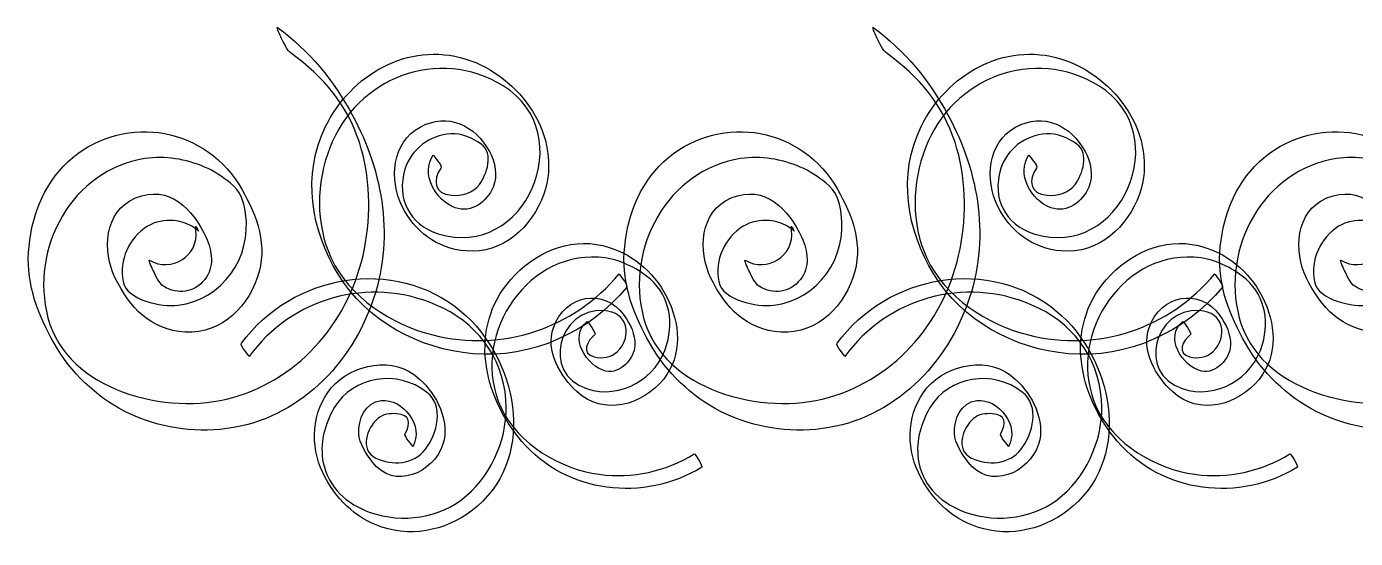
# Model space of a CAD drawing. Header units: centimetres. Extents: x -11.5 to 11.5, y -2.2 to 2.2.
# Drawn here: x -11.47 to 0, y -2.23 to 2.18 of the extents above; entities that cross this region are included whole.
import ezdxf

# ---------------------------------------------------------------- set-up
doc = ezdxf.new("R2010")
doc.units = ezdxf.units.CM
doc.header["$MEASUREMENT"] = 0
doc.layers.add('Camada 1', color=7, linetype='Continuous')

msp = doc.modelspace()

# ---------------------------------------------------------------- linework, layer by layer
at = {"layer": 'Camada 1'}
for points, knots in [([(-9.18543, 1.94975), (-8.91135, 1.75256), (-8.70339, 1.50874), (-8.59911, 1.18481), (-8.59911, 1.18481), (-8.50407, 0.88948), (-8.49603, 0.56717), (-8.55567, 0.26435), (-8.55567, 0.26435), (-8.67399, -0.33623), (-9.09743, -0.84928), (-9.69229, -1.01761), (-9.69229, -1.01761), (-10.25427, -1.17662), (-11.1216, -0.96136), (-11.28844, -0.32924), (-11.28844, -0.32924), (-11.44687, 0.27099), (-11.08156, 0.94589), (-10.45074, 1.04347), (-10.45074, 1.04347), (-10.27659, 1.0704), (-10.09636, 1.03966), (-9.93538, 0.97116), (-9.93538, 0.97116), (-9.85569, 0.93724), (-9.78282, 0.88856), (-9.71601, 0.83397), (-9.71601, 0.83397), (-9.62248, 0.75753), (-9.59949, 0.68599), (-9.58205, 0.5701), (-9.58205, 0.5701), (-9.52553, 0.19405), (-9.78387, -0.177), (-10.16427, -0.22095), (-10.16427, -0.22095), (-10.30498, -0.23722), (-10.60493, -0.18211), (-10.63946, -0.01711), (-10.63946, -0.01711), (-10.67812, 0.16765), (-10.58678, 0.36199), (-10.4298, 0.45972), (-10.4298, 0.45972), (-10.36241, 0.50168), (-10.28079, 0.51227), (-10.20324, 0.50906), (-10.20324, 0.50906), (-10.1476, 0.50678), (-10.09447, 0.48556), (-10.04584, 0.4603), (-10.04584, 0.4603), (-10.02475, 0.44826), (-10.00512, 0.43424), (-9.98692, 0.41815), (-9.98692, 0.41815), (-10.01319, 0.47117), (-10.02087, 0.47337), (-10.00994, 0.42476), (-10.00994, 0.42476), (-9.98361, 0.20105), (-10.22624, 0.0562), (-10.41097, 0.16706), (-10.41097, 0.16706), (-10.4237, 0.17471), (-10.38361, 0.08665), (-10.37933, 0.07869), (-10.37933, 0.07869), (-10.35906, 0.04093), (-10.32909, -0.03445), (-10.29019, -0.05778), (-10.29019, -0.05778), (-10.16454, -0.13319), (-10.02838, -0.11408), (-9.9343, 0.00064), (-9.9343, 0.00064), (-9.84916, 0.10444), (-9.86998, 0.25287), (-9.92319, 0.36423), (-9.92319, 0.36423), (-10.04059, 0.60998), (-10.23601, 0.82394), (-10.53139, 0.70451), (-10.53139, 0.70451), (-10.80603, 0.59344), (-10.82058, 0.24088), (-10.70747, 0.01339), (-10.70747, 0.01339), (-10.58095, -0.24109), (-10.40233, -0.43598), (-10.10253, -0.45257), (-10.10253, -0.45257), (-9.78371, -0.47022), (-9.5418, -0.22021), (-9.46478, 0.0694), (-9.46478, 0.0694), (-9.39334, 0.33803), (-9.501, 0.59732), (-9.64107, 0.82227), (-9.64107, 0.82227), (-9.96309, 1.33945), (-10.66958, 1.42846), (-11.11681, 1.01542), (-11.11681, 1.01542), (-11.33107, 0.81766), (-11.43905, 0.51891), (-11.45606, 0.23346), (-11.45606, 0.23346), (-11.47281, -0.04713), (-11.37174, -0.30984), (-11.23476, -0.5491), (-11.23476, -0.5491), (-10.94012, -1.06374), (-10.39159, -1.34523), (-9.80048, -1.29149), (-9.80048, -1.29149), (-9.17617, -1.23474), (-8.69899, -0.77822), (-8.49119, -0.20649), (-8.49119, -0.20649), (-8.29349, 0.33752), (-8.38824, 0.92243), (-8.66047, 1.42112), (-8.66047, 1.42112), (-8.8219, 1.71682), (-9.03166, 1.97709), (-9.30622, 2.1746), (-9.30622, 2.1746), (-9.31712, 2.18243), (-9.27915, 2.09472), (-9.27458, 2.08623), (-9.27458, 2.08623), (-9.25253, 2.04519), (-9.22478, 1.97806), (-9.18543, 1.94975), (-9.18543, 1.94975), (-9.18543, 1.94975), (-9.18543, 1.94975), (-9.18543, 1.94975)], [0, 0, 0, 0, 0.02777778, 0.02777778, 0.02777778, 0.02777778, 0.05555556, 0.05555556, 0.05555556, 0.05555556, 0.08333333, 0.08333333, 0.08333333, 0.08333333, 0.11111111, 0.11111111, 0.11111111, 0.11111111, 0.13888889, 0.13888889, 0.13888889, 0.13888889, 0.16666667, 0.16666667, 0.16666667, 0.16666667, 0.19444444, 0.19444444, 0.19444444, 0.19444444, 0.22222222, 0.22222222, 0.22222222, 0.22222222, 0.25, 0.25, 0.25, 0.25, 0.27777778, 0.27777778, 0.27777778, 0.27777778, 0.30555556, 0.30555556, 0.30555556, 0.30555556, 0.33333333, 0.33333333, 0.33333333, 0.33333333, 0.36111111, 0.36111111, 0.36111111, 0.36111111, 0.38888889, 0.38888889, 0.38888889, 0.38888889, 0.41666667, 0.41666667, 0.41666667, 0.41666667, 0.44444444, 0.44444444, 0.44444444, 0.44444444, 0.47222222, 0.47222222, 0.47222222, 0.47222222, 0.5, 0.5, 0.5, 0.5, 0.52777778, 0.52777778, 0.52777778, 0.52777778, 0.55555556, 0.55555556, 0.55555556, 0.55555556, 0.58333333, 0.58333333, 0.58333333, 0.58333333, 0.61111111, 0.61111111, 0.61111111, 0.61111111, 0.63888889, 0.63888889, 0.63888889, 0.63888889, 0.66666667, 0.66666667, 0.66666667, 0.66666667, 0.69444444, 0.69444444, 0.69444444, 0.69444444, 0.72222222, 0.72222222, 0.72222222, 0.72222222, 0.75, 0.75, 0.75, 0.75, 0.77777778, 0.77777778, 0.77777778, 0.77777778, 0.80555556, 0.80555556, 0.80555556, 0.80555556, 0.83333333, 0.83333333, 0.83333333, 0.83333333, 0.86111111, 0.86111111, 0.86111111, 0.86111111, 0.88888889, 0.88888889, 0.88888889, 0.88888889, 0.91666667, 0.91666667, 0.91666667, 0.91666667, 0.94444444, 0.94444444, 0.94444444, 0.94444444, 1, 1, 1, 1]), ([(-4.04193, 1.94975), (-3.76785, 1.75256), (-3.55989, 1.50874), (-3.45561, 1.18481), (-3.45561, 1.18481), (-3.36057, 0.88948), (-3.35253, 0.56717), (-3.41217, 0.26435), (-3.41217, 0.26435), (-3.53049, -0.33623), (-3.95393, -0.84928), (-4.54879, -1.01761), (-4.54879, -1.01761), (-5.11077, -1.17662), (-5.97812, -0.96136), (-6.14494, -0.32924), (-6.14494, -0.32924), (-6.30337, 0.27099), (-5.93806, 0.94589), (-5.30724, 1.04347), (-5.30724, 1.04347), (-5.13309, 1.0704), (-4.95286, 1.03966), (-4.79188, 0.97116), (-4.79188, 0.97116), (-4.71219, 0.93724), (-4.63932, 0.88856), (-4.57251, 0.83397), (-4.57251, 0.83397), (-4.47898, 0.75753), (-4.45599, 0.68599), (-4.43855, 0.5701), (-4.43855, 0.5701), (-4.38203, 0.19405), (-4.64037, -0.177), (-5.02077, -0.22095), (-5.02077, -0.22095), (-5.16148, -0.23722), (-5.46143, -0.18211), (-5.49596, -0.01711), (-5.49596, -0.01711), (-5.53462, 0.16765), (-5.44328, 0.36199), (-5.2863, 0.45972), (-5.2863, 0.45972), (-5.21891, 0.50168), (-5.13729, 0.51227), (-5.05974, 0.50906), (-5.05974, 0.50906), (-5.0041, 0.50678), (-4.95097, 0.48556), (-4.90234, 0.4603), (-4.90234, 0.4603), (-4.88125, 0.44826), (-4.86162, 0.43424), (-4.84342, 0.41815), (-4.84342, 0.41815), (-4.86969, 0.47117), (-4.87737, 0.47337), (-4.86644, 0.42476), (-4.86644, 0.42476), (-4.84011, 0.20105), (-5.08274, 0.0562), (-5.26747, 0.16706), (-5.26747, 0.16706), (-5.2802, 0.17471), (-5.24011, 0.08665), (-5.23583, 0.07869), (-5.23583, 0.07869), (-5.21556, 0.04093), (-5.18559, -0.03445), (-5.14669, -0.05778), (-5.14669, -0.05778), (-5.02104, -0.13319), (-4.88488, -0.11408), (-4.7908, 0.00064), (-4.7908, 0.00064), (-4.70566, 0.10444), (-4.72648, 0.25287), (-4.77969, 0.36423), (-4.77969, 0.36423), (-4.89709, 0.60998), (-5.09251, 0.82394), (-5.38789, 0.70451), (-5.38789, 0.70451), (-5.66253, 0.59344), (-5.67708, 0.24088), (-5.56397, 0.01339), (-5.56397, 0.01339), (-5.43745, -0.24109), (-5.25883, -0.43598), (-4.95903, -0.45257), (-4.95903, -0.45257), (-4.64021, -0.47022), (-4.3983, -0.22021), (-4.32128, 0.0694), (-4.32128, 0.0694), (-4.24984, 0.33803), (-4.3575, 0.59732), (-4.49757, 0.82227), (-4.49757, 0.82227), (-4.81959, 1.33945), (-5.52608, 1.42846), (-5.97331, 1.01542), (-5.97331, 1.01542), (-6.18752, 0.81759), (-6.29549, 0.51885), (-6.31251, 0.23342), (-6.31251, 0.23342), (-6.32926, -0.04717), (-6.22819, -0.30988), (-6.09121, -0.54914), (-6.09121, -0.54914), (-5.79657, -1.06378), (-5.24804, -1.34527), (-4.65693, -1.29153), (-4.65693, -1.29153), (-4.03265, -1.23478), (-3.55544, -0.77826), (-3.34764, -0.20653), (-3.34764, -0.20653), (-3.14994, 0.33748), (-3.24469, 0.92239), (-3.51692, 1.42108), (-3.51692, 1.42108), (-3.6784, 1.71682), (-3.88816, 1.97709), (-4.16272, 2.1746), (-4.16272, 2.1746), (-4.17362, 2.18243), (-4.13565, 2.09472), (-4.13108, 2.08623), (-4.13108, 2.08623), (-4.10903, 2.04519), (-4.08128, 1.97806), (-4.04193, 1.94975), (-4.04193, 1.94975), (-4.04193, 1.94975), (-4.04193, 1.94975), (-4.04193, 1.94975)], [0, 0, 0, 0, 0.02777778, 0.02777778, 0.02777778, 0.02777778, 0.05555556, 0.05555556, 0.05555556, 0.05555556, 0.08333333, 0.08333333, 0.08333333, 0.08333333, 0.11111111, 0.11111111, 0.11111111, 0.11111111, 0.13888889, 0.13888889, 0.13888889, 0.13888889, 0.16666667, 0.16666667, 0.16666667, 0.16666667, 0.19444444, 0.19444444, 0.19444444, 0.19444444, 0.22222222, 0.22222222, 0.22222222, 0.22222222, 0.25, 0.25, 0.25, 0.25, 0.27777778, 0.27777778, 0.27777778, 0.27777778, 0.30555556, 0.30555556, 0.30555556, 0.30555556, 0.33333333, 0.33333333, 0.33333333, 0.33333333, 0.36111111, 0.36111111, 0.36111111, 0.36111111, 0.38888889, 0.38888889, 0.38888889, 0.38888889, 0.41666667, 0.41666667, 0.41666667, 0.41666667, 0.44444444, 0.44444444, 0.44444444, 0.44444444, 0.47222222, 0.47222222, 0.47222222, 0.47222222, 0.5, 0.5, 0.5, 0.5, 0.52777778, 0.52777778, 0.52777778, 0.52777778, 0.55555556, 0.55555556, 0.55555556, 0.55555556, 0.58333333, 0.58333333, 0.58333333, 0.58333333, 0.61111111, 0.61111111, 0.61111111, 0.61111111, 0.63888889, 0.63888889, 0.63888889, 0.63888889, 0.66666667, 0.66666667, 0.66666667, 0.66666667, 0.69444444, 0.69444444, 0.69444444, 0.69444444, 0.72222222, 0.72222222, 0.72222222, 0.72222222, 0.75, 0.75, 0.75, 0.75, 0.77777778, 0.77777778, 0.77777778, 0.77777778, 0.80555556, 0.80555556, 0.80555556, 0.80555556, 0.83333333, 0.83333333, 0.83333333, 0.83333333, 0.86111111, 0.86111111, 0.86111111, 0.86111111, 0.88888889, 0.88888889, 0.88888889, 0.88888889, 0.91666667, 0.91666667, 0.91666667, 0.91666667, 0.94444444, 0.94444444, 0.94444444, 0.94444444, 1, 1, 1, 1]), ([(1.10157, 1.94975), (1.37565, 1.75256), (1.58361, 1.50874), (1.68786, 1.18481), (1.68786, 1.18481), (1.78292, 0.88948), (1.79094, 0.56717), (1.7313, 0.26435), (1.7313, 0.26435), (1.61298, -0.33623), (1.18954, -0.84928), (0.59468, -1.01761), (0.59468, -1.01761), (0.0327, -1.17662), (-0.83463, -0.96136), (-1.00147, -0.32924), (-1.00147, -0.32924), (-1.1599, 0.27099), (-0.79459, 0.94589), (-0.16377, 1.04347), (-0.16377, 1.04347), (0.01038, 1.0704), (0.19064, 1.03966), (0.35159, 0.97116), (0.35159, 0.97116), (0.43128, 0.93724), (0.50418, 0.88856), (0.57093, 0.83397), (0.57093, 0.83397), (0.66446, 0.75753), (0.68748, 0.68599), (0.70489, 0.5701), (0.70489, 0.5701), (0.76141, 0.19405), (0.50304, -0.177), (0.12265, -0.22095), (0.12265, -0.22095), (-0.01806, -0.23722), (-0.31801, -0.18211), (-0.35254, -0.01711), (-0.35254, -0.01711), (-0.3912, 0.16765), (-0.29986, 0.36199), (-0.14288, 0.45972), (-0.14288, 0.45972), (-0.07549, 0.50168), (0.00613, 0.51227), (0.08368, 0.50906), (0.08368, 0.50906), (0.13935, 0.50678), (0.19245, 0.48556), (0.24111, 0.4603), (0.24111, 0.4603), (0.26217, 0.44826), (0.2818, 0.43424), (0.30003, 0.41815), (0.30003, 0.41815), (0.27376, 0.47117), (0.26608, 0.47337), (0.27701, 0.42476), (0.27701, 0.42476), (0.30334, 0.20105), (0.06071, 0.0562), (-0.12402, 0.16706), (-0.12402, 0.16706), (-0.13675, 0.17471), (-0.09666, 0.08665), (-0.09238, 0.07869), (-0.09238, 0.07869), (-0.07211, 0.04093), (-0.04214, -0.03447), (-0.00324, -0.05778), (-0.00324, -0.05778), (0.12238, -0.13319), (0.25857, -0.11408), (0.35265, 0.00064), (0.35265, 0.00064), (0.43779, 0.10444), (0.41697, 0.25287), (0.36376, 0.36423), (0.36376, 0.36423), (0.24634, 0.60998), (0.05097, 0.82397), (-0.24444, 0.70451), (-0.24444, 0.70451), (-0.51908, 0.59344), (-0.53363, 0.24088), (-0.42052, 0.01339), (-0.42052, 0.01339), (-0.294, -0.24109), (-0.11538, -0.43598), (0.18442, -0.45257), (0.18442, -0.45257), (0.50324, -0.47022), (0.74513, -0.22021), (0.82217, 0.0694), (0.82217, 0.0694), (0.89361, 0.33803), (0.78595, 0.59732), (0.6459, 0.82227), (0.6459, 0.82227), (0.32385, 1.33945), (-0.38261, 1.42846), (-0.82984, 1.01542), (-0.82984, 1.01542), (-1.04405, 0.81759), (-1.15202, 0.51885), (-1.16904, 0.23342), (-1.16904, 0.23342), (-1.18579, -0.04717), (-1.08472, -0.30988), (-0.94774, -0.54914), (-0.94774, -0.54914), (-0.6531, -1.06378), (-0.10457, -1.34527), (0.48654, -1.29153), (0.48654, -1.29153), (1.11085, -1.23478), (1.58805, -0.77826), (1.7958, -0.20653), (1.7958, -0.20653), (1.99352, 0.33748), (1.89875, 0.92239), (1.62655, 1.42108), (1.62655, 1.42108), (1.4651, 1.71682), (1.25534, 1.97709), (0.98081, 2.1746), (0.98081, 2.1746), (0.96991, 2.18243), (1.00785, 2.09472), (1.01243, 2.08623), (1.01243, 2.08623), (1.03449, 2.04519), (1.06225, 1.97806), (1.10157, 1.94975), (1.10157, 1.94975), (1.10157, 1.94975), (1.10157, 1.94975), (1.10157, 1.94975)], [0, 0, 0, 0, 0.02777778, 0.02777778, 0.02777778, 0.02777778, 0.05555556, 0.05555556, 0.05555556, 0.05555556, 0.08333333, 0.08333333, 0.08333333, 0.08333333, 0.11111111, 0.11111111, 0.11111111, 0.11111111, 0.13888889, 0.13888889, 0.13888889, 0.13888889, 0.16666667, 0.16666667, 0.16666667, 0.16666667, 0.19444444, 0.19444444, 0.19444444, 0.19444444, 0.22222222, 0.22222222, 0.22222222, 0.22222222, 0.25, 0.25, 0.25, 0.25, 0.27777778, 0.27777778, 0.27777778, 0.27777778, 0.30555556, 0.30555556, 0.30555556, 0.30555556, 0.33333333, 0.33333333, 0.33333333, 0.33333333, 0.36111111, 0.36111111, 0.36111111, 0.36111111, 0.38888889, 0.38888889, 0.38888889, 0.38888889, 0.41666667, 0.41666667, 0.41666667, 0.41666667, 0.44444444, 0.44444444, 0.44444444, 0.44444444, 0.47222222, 0.47222222, 0.47222222, 0.47222222, 0.5, 0.5, 0.5, 0.5, 0.52777778, 0.52777778, 0.52777778, 0.52777778, 0.55555556, 0.55555556, 0.55555556, 0.55555556, 0.58333333, 0.58333333, 0.58333333, 0.58333333, 0.61111111, 0.61111111, 0.61111111, 0.61111111, 0.63888889, 0.63888889, 0.63888889, 0.63888889, 0.66666667, 0.66666667, 0.66666667, 0.66666667, 0.69444444, 0.69444444, 0.69444444, 0.69444444, 0.72222222, 0.72222222, 0.72222222, 0.72222222, 0.75, 0.75, 0.75, 0.75, 0.77777778, 0.77777778, 0.77777778, 0.77777778, 0.80555556, 0.80555556, 0.80555556, 0.80555556, 0.83333333, 0.83333333, 0.83333333, 0.83333333, 0.86111111, 0.86111111, 0.86111111, 0.86111111, 0.88888889, 0.88888889, 0.88888889, 0.88888889, 0.91666667, 0.91666667, 0.91666667, 0.91666667, 0.94444444, 0.94444444, 0.94444444, 0.94444444, 1, 1, 1, 1]), ([(-6.35614, 0.04925), (-6.74831, -0.42356), (-7.36904, -0.627), (-7.96499, -0.47748), (-7.96499, -0.47748), (-8.31609, -0.3894), (-8.68714, -0.15172), (-8.84251, 0.18498), (-8.84251, 0.18498), (-8.98012, 0.48324), (-8.97131, 0.83556), (-8.85473, 1.13796), (-8.85473, 1.13796), (-8.62229, 1.74092), (-7.9167, 2.01577), (-7.3569, 1.67117), (-7.3569, 1.67117), (-6.68848, 1.25974), (-7.16841, 0.15733), (-7.91866, 0.39635), (-7.91866, 0.39635), (-8.16978, 0.47636), (-8.28106, 0.70401), (-8.20523, 0.95139), (-8.20523, 0.95139), (-8.15057, 1.12967), (-7.99213, 1.24632), (-7.80965, 1.25775), (-7.80965, 1.25775), (-7.71395, 1.26376), (-7.62256, 1.22349), (-7.54734, 1.16798), (-7.54734, 1.16798), (-7.43516, 1.08522), (-7.49903, 0.90895), (-7.56208, 0.8219), (-7.56208, 0.8219), (-7.61785, 0.74488), (-7.71519, 0.72014), (-7.80476, 0.72789), (-7.80476, 0.72789), (-7.95359, 0.74078), (-7.96713, 0.85706), (-7.89493, 0.9626), (-7.89493, 0.9626), (-7.8795, 0.98517), (-7.96592, 1.06984), (-7.96076, 1.07735), (-7.96076, 1.07735), (-8.07278, 0.91357), (-7.94282, 0.68201), (-7.7719, 0.62036), (-7.7719, 0.62036), (-7.62921, 0.5689), (-7.49803, 0.67478), (-7.44419, 0.7979), (-7.44419, 0.7979), (-7.40069, 0.89733), (-7.42742, 1.01311), (-7.47655, 1.10461), (-7.47655, 1.10461), (-7.59797, 1.33062), (-7.83252, 1.44542), (-8.07546, 1.31575), (-8.07546, 1.31575), (-8.31917, 1.18568), (-8.34145, 0.85678), (-8.23138, 0.63545), (-8.23138, 0.63545), (-8.121, 0.41344), (-7.93087, 0.26874), (-7.68007, 0.24702), (-7.68007, 0.24702), (-7.36164, 0.21945), (-7.10648, 0.45353), (-7.00697, 0.73795), (-7.00697, 0.73795), (-6.83356, 1.23357), (-7.21604, 1.76004), (-7.68089, 1.90291), (-7.68089, 1.90291), (-8.1813, 2.05671), (-8.67152, 1.76728), (-8.89136, 1.3195), (-8.89136, 1.3195), (-9.09625, 0.9022), (-9.01677, 0.4301), (-8.78211, 0.04603), (-8.78211, 0.04603), (-8.53475, -0.35881), (-8.08578, -0.59876), (-7.61982, -0.63908), (-7.61982, -0.63908), (-7.11103, -0.68311), (-6.61311, -0.45472), (-6.29032, -0.06554), (-6.29032, -0.06554), (-6.27488, -0.0469), (-6.35945, 0.04526), (-6.35614, 0.04925), (-6.35614, 0.04925), (-6.35614, 0.04925), (-6.35614, 0.04925), (-6.35614, 0.04925)], [0, 0, 0, 0, 0.03703704, 0.03703704, 0.03703704, 0.03703704, 0.07407407, 0.07407407, 0.07407407, 0.07407407, 0.11111111, 0.11111111, 0.11111111, 0.11111111, 0.14814815, 0.14814815, 0.14814815, 0.14814815, 0.18518519, 0.18518519, 0.18518519, 0.18518519, 0.22222222, 0.22222222, 0.22222222, 0.22222222, 0.25925926, 0.25925926, 0.25925926, 0.25925926, 0.2962963, 0.2962963, 0.2962963, 0.2962963, 0.33333333, 0.33333333, 0.33333333, 0.33333333, 0.37037037, 0.37037037, 0.37037037, 0.37037037, 0.40740741, 0.40740741, 0.40740741, 0.40740741, 0.44444444, 0.44444444, 0.44444444, 0.44444444, 0.48148148, 0.48148148, 0.48148148, 0.48148148, 0.51851852, 0.51851852, 0.51851852, 0.51851852, 0.55555556, 0.55555556, 0.55555556, 0.55555556, 0.59259259, 0.59259259, 0.59259259, 0.59259259, 0.62962963, 0.62962963, 0.62962963, 0.62962963, 0.66666667, 0.66666667, 0.66666667, 0.66666667, 0.7037037, 0.7037037, 0.7037037, 0.7037037, 0.74074074, 0.74074074, 0.74074074, 0.74074074, 0.77777778, 0.77777778, 0.77777778, 0.77777778, 0.81481481, 0.81481481, 0.81481481, 0.81481481, 0.85185185, 0.85185185, 0.85185185, 0.85185185, 0.88888889, 0.88888889, 0.88888889, 0.88888889, 0.92592593, 0.92592593, 0.92592593, 0.92592593, 1, 1, 1, 1]), ([(-1.21264, 0.04925), (-1.60481, -0.42356), (-2.22554, -0.627), (-2.82149, -0.47748), (-2.82149, -0.47748), (-3.17259, -0.3894), (-3.54364, -0.15172), (-3.69901, 0.18498), (-3.69901, 0.18498), (-3.83662, 0.48324), (-3.82781, 0.83556), (-3.71123, 1.13796), (-3.71123, 1.13796), (-3.47879, 1.74092), (-2.7732, 2.01577), (-2.2134, 1.67117), (-2.2134, 1.67117), (-1.54498, 1.25974), (-2.02491, 0.15733), (-2.77516, 0.39635), (-2.77516, 0.39635), (-3.02628, 0.47636), (-3.13756, 0.70401), (-3.06173, 0.95139), (-3.06173, 0.95139), (-3.00707, 1.12967), (-2.84863, 1.24632), (-2.66615, 1.25775), (-2.66615, 1.25775), (-2.57045, 1.26376), (-2.47906, 1.22349), (-2.40384, 1.16798), (-2.40384, 1.16798), (-2.29166, 1.08522), (-2.35553, 0.90895), (-2.41858, 0.8219), (-2.41858, 0.8219), (-2.47435, 0.74488), (-2.57169, 0.72014), (-2.66126, 0.72789), (-2.66126, 0.72789), (-2.81009, 0.74078), (-2.82363, 0.85706), (-2.75143, 0.9626), (-2.75143, 0.9626), (-2.736, 0.98517), (-2.82242, 1.06984), (-2.81726, 1.07735), (-2.81726, 1.07735), (-2.92928, 0.91357), (-2.79932, 0.68201), (-2.6284, 0.62036), (-2.6284, 0.62036), (-2.48571, 0.5689), (-2.35453, 0.67478), (-2.30069, 0.7979), (-2.30069, 0.7979), (-2.25719, 0.89733), (-2.28392, 1.01311), (-2.33305, 1.10461), (-2.33305, 1.10461), (-2.45447, 1.33062), (-2.68902, 1.44542), (-2.93196, 1.31575), (-2.93196, 1.31575), (-3.17567, 1.18568), (-3.19795, 0.85678), (-3.08788, 0.63545), (-3.08788, 0.63545), (-2.9775, 0.41344), (-2.78737, 0.26874), (-2.53657, 0.24702), (-2.53657, 0.24702), (-2.21814, 0.21945), (-1.96298, 0.45353), (-1.86347, 0.73795), (-1.86347, 0.73795), (-1.69006, 1.23357), (-2.07254, 1.76004), (-2.53739, 1.90291), (-2.53739, 1.90291), (-3.0378, 2.05671), (-3.52802, 1.76728), (-3.74786, 1.3195), (-3.74786, 1.3195), (-3.95275, 0.9022), (-3.87327, 0.4301), (-3.63861, 0.04603), (-3.63861, 0.04603), (-3.39125, -0.35881), (-2.94228, -0.59876), (-2.47632, -0.63908), (-2.47632, -0.63908), (-1.96753, -0.68311), (-1.46961, -0.45472), (-1.14682, -0.06554), (-1.14682, -0.06554), (-1.13141, -0.0469), (-1.21595, 0.04526), (-1.21264, 0.04925), (-1.21264, 0.04925), (-1.21264, 0.04925), (-1.21264, 0.04925), (-1.21264, 0.04925)], [0, 0, 0, 0, 0.03703704, 0.03703704, 0.03703704, 0.03703704, 0.07407407, 0.07407407, 0.07407407, 0.07407407, 0.11111111, 0.11111111, 0.11111111, 0.11111111, 0.14814815, 0.14814815, 0.14814815, 0.14814815, 0.18518519, 0.18518519, 0.18518519, 0.18518519, 0.22222222, 0.22222222, 0.22222222, 0.22222222, 0.25925926, 0.25925926, 0.25925926, 0.25925926, 0.2962963, 0.2962963, 0.2962963, 0.2962963, 0.33333333, 0.33333333, 0.33333333, 0.33333333, 0.37037037, 0.37037037, 0.37037037, 0.37037037, 0.40740741, 0.40740741, 0.40740741, 0.40740741, 0.44444444, 0.44444444, 0.44444444, 0.44444444, 0.48148148, 0.48148148, 0.48148148, 0.48148148, 0.51851852, 0.51851852, 0.51851852, 0.51851852, 0.55555556, 0.55555556, 0.55555556, 0.55555556, 0.59259259, 0.59259259, 0.59259259, 0.59259259, 0.62962963, 0.62962963, 0.62962963, 0.62962963, 0.66666667, 0.66666667, 0.66666667, 0.66666667, 0.7037037, 0.7037037, 0.7037037, 0.7037037, 0.74074074, 0.74074074, 0.74074074, 0.74074074, 0.77777778, 0.77777778, 0.77777778, 0.77777778, 0.81481481, 0.81481481, 0.81481481, 0.81481481, 0.85185185, 0.85185185, 0.85185185, 0.85185185, 0.88888889, 0.88888889, 0.88888889, 0.88888889, 0.92592593, 0.92592593, 0.92592593, 0.92592593, 1, 1, 1, 1]), ([(-5.70815, -1.50269), (-5.95651, -1.6561), (-6.2383, -1.71719), (-6.5278, -1.67925), (-6.5278, -1.67925), (-6.86192, -1.63546), (-7.22966, -1.41795), (-7.376, -1.10465), (-7.376, -1.10465), (-7.64759, -0.5232), (-7.18542, 0.23253), (-6.53283, 0.19374), (-6.53283, 0.19374), (-6.38157, 0.18474), (-6.23893, 0.12116), (-6.11947, 0.03068), (-6.11947, 0.03068), (-5.92833, -0.1141), (-5.88259, -0.33823), (-5.94418, -0.55802), (-5.94418, -0.55802), (-6.02766, -0.85581), (-6.34301, -1.0375), (-6.63686, -0.93984), (-6.63686, -0.93984), (-7.03265, -0.80826), (-6.8767, -0.24658), (-6.49102, -0.26698), (-6.49102, -0.26698), (-6.27504, -0.27841), (-6.23705, -0.49029), (-6.37418, -0.62337), (-6.37418, -0.62337), (-6.4276, -0.6752), (-6.50168, -0.68139), (-6.57026, -0.66631), (-6.57026, -0.66631), (-6.68993, -0.63993), (-6.63199, -0.52727), (-6.56526, -0.47446), (-6.56526, -0.47446), (-6.55256, -0.46441), (-6.6281, -0.35736), (-6.63109, -0.35971), (-6.63109, -0.35971), (-6.79598, -0.49015), (-6.63958, -0.75127), (-6.47086, -0.78844), (-6.47086, -0.78844), (-6.34614, -0.8159), (-6.22326, -0.68308), (-6.22027, -0.56555), (-6.22027, -0.56555), (-6.21789, -0.47202), (-6.25707, -0.38526), (-6.31139, -0.3102), (-6.31139, -0.3102), (-6.49067, -0.06242), (-6.8227, -0.13203), (-6.92393, -0.41458), (-6.92393, -0.41458), (-6.9942, -0.61074), (-6.86323, -0.8358), (-6.72258, -0.96576), (-6.72258, -0.96576), (-6.4926, -1.17822), (-6.15306, -1.08342), (-5.97426, -0.86003), (-5.97426, -0.86003), (-5.80516, -0.64876), (-5.82924, -0.37158), (-5.94664, -0.14536), (-5.94664, -0.14536), (-6.06097, 0.07493), (-6.25393, 0.23408), (-6.49565, 0.29303), (-6.49565, 0.29303), (-6.79749, 0.36664), (-7.09377, 0.2258), (-7.29112, 0.00141), (-7.29112, 0.00141), (-7.6604, -0.41851), (-7.53171, -1.002), (-7.19793, -1.39342), (-7.19793, -1.39342), (-6.81233, -1.84565), (-6.13928, -1.92436), (-5.64229, -1.61736), (-5.64229, -1.61736), (-5.63253, -1.61141), (-5.70069, -1.49811), (-5.70815, -1.50269), (-5.70815, -1.50269), (-5.70815, -1.50269), (-5.70815, -1.50269), (-5.70815, -1.50269)], [0, 0, 0, 0, 0.04, 0.04, 0.04, 0.04, 0.08, 0.08, 0.08, 0.08, 0.12, 0.12, 0.12, 0.12, 0.16, 0.16, 0.16, 0.16, 0.2, 0.2, 0.2, 0.2, 0.24, 0.24, 0.24, 0.24, 0.28, 0.28, 0.28, 0.28, 0.32, 0.32, 0.32, 0.32, 0.36, 0.36, 0.36, 0.36, 0.4, 0.4, 0.4, 0.4, 0.44, 0.44, 0.44, 0.44, 0.48, 0.48, 0.48, 0.48, 0.52, 0.52, 0.52, 0.52, 0.56, 0.56, 0.56, 0.56, 0.6, 0.6, 0.6, 0.6, 0.64, 0.64, 0.64, 0.64, 0.68, 0.68, 0.68, 0.68, 0.72, 0.72, 0.72, 0.72, 0.76, 0.76, 0.76, 0.76, 0.8, 0.8, 0.8, 0.8, 0.84, 0.84, 0.84, 0.84, 0.88, 0.88, 0.88, 0.88, 0.92, 0.92, 0.92, 0.92, 1, 1, 1, 1]), ([(-0.56465, -1.50269), (-0.81301, -1.6561), (-1.0948, -1.71719), (-1.3843, -1.67925), (-1.3843, -1.67925), (-1.71842, -1.63546), (-2.08616, -1.41795), (-2.2325, -1.10465), (-2.2325, -1.10465), (-2.50409, -0.5232), (-2.04192, 0.23253), (-1.3893, 0.19374), (-1.3893, 0.19374), (-1.23804, 0.18474), (-1.09543, 0.12116), (-0.97597, 0.03068), (-0.97597, 0.03068), (-0.78483, -0.1141), (-0.73909, -0.33823), (-0.80068, -0.55802), (-0.80068, -0.55802), (-0.88416, -0.85581), (-1.19951, -1.0375), (-1.49333, -0.93984), (-1.49333, -0.93984), (-1.88912, -0.80826), (-1.7332, -0.24658), (-1.34749, -0.26698), (-1.34749, -0.26698), (-1.13151, -0.27841), (-1.09352, -0.49029), (-1.23065, -0.62337), (-1.23065, -0.62337), (-1.28407, -0.6752), (-1.35815, -0.68139), (-1.42671, -0.66631), (-1.42671, -0.66631), (-1.54641, -0.63993), (-1.48846, -0.52727), (-1.42171, -0.47446), (-1.42171, -0.47446), (-1.40901, -0.46441), (-1.48455, -0.35736), (-1.48754, -0.35971), (-1.48754, -0.35971), (-1.65243, -0.49015), (-1.49603, -0.75127), (-1.32731, -0.78844), (-1.32731, -0.78844), (-1.20259, -0.8159), (-1.07971, -0.68308), (-1.07672, -0.56555), (-1.07672, -0.56555), (-1.07434, -0.47202), (-1.11352, -0.38526), (-1.16784, -0.3102), (-1.16784, -0.3102), (-1.34712, -0.06242), (-1.67915, -0.13203), (-1.78038, -0.41458), (-1.78038, -0.41458), (-1.85065, -0.61074), (-1.71968, -0.8358), (-1.57903, -0.96576), (-1.57903, -0.96576), (-1.34905, -1.17822), (-1.00951, -1.08342), (-0.83071, -0.86003), (-0.83071, -0.86003), (-0.66161, -0.64876), (-0.68569, -0.37158), (-0.80309, -0.14536), (-0.80309, -0.14536), (-0.91742, 0.07493), (-1.11038, 0.23408), (-1.3521, 0.29303), (-1.3521, 0.29303), (-1.65394, 0.36664), (-1.95022, 0.2258), (-2.14757, 0.00141), (-2.14757, 0.00141), (-2.51685, -0.41851), (-2.38816, -1.002), (-2.05438, -1.39342), (-2.05438, -1.39342), (-1.66878, -1.84565), (-0.99573, -1.92436), (-0.49874, -1.61736), (-0.49874, -1.61736), (-0.48903, -1.61141), (-0.55719, -1.49811), (-0.56465, -1.50269), (-0.56465, -1.50269), (-0.56465, -1.50269), (-0.56465, -1.50269), (-0.56465, -1.50269)], [0, 0, 0, 0, 0.04, 0.04, 0.04, 0.04, 0.08, 0.08, 0.08, 0.08, 0.12, 0.12, 0.12, 0.12, 0.16, 0.16, 0.16, 0.16, 0.2, 0.2, 0.2, 0.2, 0.24, 0.24, 0.24, 0.24, 0.28, 0.28, 0.28, 0.28, 0.32, 0.32, 0.32, 0.32, 0.36, 0.36, 0.36, 0.36, 0.4, 0.4, 0.4, 0.4, 0.44, 0.44, 0.44, 0.44, 0.48, 0.48, 0.48, 0.48, 0.52, 0.52, 0.52, 0.52, 0.56, 0.56, 0.56, 0.56, 0.6, 0.6, 0.6, 0.6, 0.64, 0.64, 0.64, 0.64, 0.68, 0.68, 0.68, 0.68, 0.72, 0.72, 0.72, 0.72, 0.76, 0.76, 0.76, 0.76, 0.8, 0.8, 0.8, 0.8, 0.84, 0.84, 0.84, 0.84, 0.88, 0.88, 0.88, 0.88, 0.92, 0.92, 0.92, 0.92, 1, 1, 1, 1]), ([(-9.55135, -0.66399), (-9.18329, -0.15678), (-8.51786, 0.03078), (-7.94057, -0.21671), (-7.94057, -0.21671), (-7.59375, -0.36541), (-7.36214, -0.65515), (-7.33385, -1.03586), (-7.33385, -1.03586), (-7.31096, -1.34386), (-7.44169, -1.66094), (-7.67365, -1.86329), (-7.67365, -1.86329), (-7.90069, -2.06136), (-8.22639, -2.10343), (-8.5055, -2.00749), (-8.5055, -2.00749), (-8.70481, -1.93899), (-8.86859, -1.79191), (-8.91089, -1.58), (-8.91089, -1.58), (-8.94341, -1.41712), (-8.90142, -1.25017), (-8.81844, -1.10949), (-8.81844, -1.10949), (-8.65157, -0.82654), (-8.27054, -0.77543), (-8.01823, -0.96976), (-8.01823, -0.96976), (-7.8635, -1.08893), (-7.92653, -1.33343), (-8.02836, -1.46355), (-8.02836, -1.46355), (-8.13001, -1.59341), (-8.31676, -1.60849), (-8.45566, -1.53925), (-8.45566, -1.53925), (-8.59988, -1.46739), (-8.53567, -1.28118), (-8.43978, -1.19781), (-8.43978, -1.19781), (-8.39562, -1.15942), (-8.3336, -1.15344), (-8.27828, -1.15667), (-8.27828, -1.15667), (-8.15811, -1.16368), (-8.15358, -1.23753), (-8.20398, -1.32701), (-8.20398, -1.32701), (-8.21877, -1.35326), (-8.13188, -1.43067), (-8.13815, -1.44176), (-8.13815, -1.44176), (-8.03803, -1.26415), (-8.2189, -1.02472), (-8.41199, -1.04319), (-8.41199, -1.04319), (-8.54994, -1.05637), (-8.61067, -1.20752), (-8.60421, -1.32709), (-8.60421, -1.32709), (-8.59945, -1.41491), (-8.5383, -1.50566), (-8.48703, -1.57339), (-8.48703, -1.57339), (-8.30111, -1.81898), (-7.96024, -1.66949), (-7.87796, -1.41924), (-7.87796, -1.41924), (-7.81269, -1.22072), (-7.9341, -0.98966), (-8.07854, -0.8574), (-8.07854, -0.8574), (-8.30135, -0.65338), (-8.65597, -0.72087), (-8.84136, -0.93442), (-8.84136, -0.93442), (-9.01286, -1.13198), (-9.02596, -1.43628), (-8.91483, -1.66459), (-8.91483, -1.66459), (-8.80572, -1.88877), (-8.64548, -2.05152), (-8.40551, -2.13396), (-8.40551, -2.13396), (-8.1205, -2.23194), (-7.80292, -2.14841), (-7.58041, -1.95428), (-7.58041, -1.95428), (-7.06302, -1.5029), (-7.24164, -0.67719), (-7.71754, -0.2764), (-7.71754, -0.2764), (-8.29612, 0.21078), (-9.18758, 0.0428), (-9.61718, -0.54924), (-9.61718, -0.54924), (-9.63269, -0.57061), (-9.5467, -0.65758), (-9.55135, -0.66399), (-9.55135, -0.66399), (-9.55135, -0.66399), (-9.55135, -0.66399), (-9.55135, -0.66399)], [0, 0, 0, 0, 0.03703704, 0.03703704, 0.03703704, 0.03703704, 0.07407407, 0.07407407, 0.07407407, 0.07407407, 0.11111111, 0.11111111, 0.11111111, 0.11111111, 0.14814815, 0.14814815, 0.14814815, 0.14814815, 0.18518519, 0.18518519, 0.18518519, 0.18518519, 0.22222222, 0.22222222, 0.22222222, 0.22222222, 0.25925926, 0.25925926, 0.25925926, 0.25925926, 0.2962963, 0.2962963, 0.2962963, 0.2962963, 0.33333333, 0.33333333, 0.33333333, 0.33333333, 0.37037037, 0.37037037, 0.37037037, 0.37037037, 0.40740741, 0.40740741, 0.40740741, 0.40740741, 0.44444444, 0.44444444, 0.44444444, 0.44444444, 0.48148148, 0.48148148, 0.48148148, 0.48148148, 0.51851852, 0.51851852, 0.51851852, 0.51851852, 0.55555556, 0.55555556, 0.55555556, 0.55555556, 0.59259259, 0.59259259, 0.59259259, 0.59259259, 0.62962963, 0.62962963, 0.62962963, 0.62962963, 0.66666667, 0.66666667, 0.66666667, 0.66666667, 0.7037037, 0.7037037, 0.7037037, 0.7037037, 0.74074074, 0.74074074, 0.74074074, 0.74074074, 0.77777778, 0.77777778, 0.77777778, 0.77777778, 0.81481481, 0.81481481, 0.81481481, 0.81481481, 0.85185185, 0.85185185, 0.85185185, 0.85185185, 0.88888889, 0.88888889, 0.88888889, 0.88888889, 0.92592593, 0.92592593, 0.92592593, 0.92592593, 1, 1, 1, 1]), ([(-4.40785, -0.66399), (-4.03979, -0.15678), (-3.37436, 0.03078), (-2.79707, -0.21671), (-2.79707, -0.21671), (-2.45025, -0.36541), (-2.21864, -0.65515), (-2.19035, -1.03586), (-2.19035, -1.03586), (-2.16746, -1.34386), (-2.29819, -1.66094), (-2.53015, -1.86329), (-2.53015, -1.86329), (-2.75719, -2.06136), (-3.08289, -2.10343), (-3.362, -2.00749), (-3.362, -2.00749), (-3.56131, -1.93899), (-3.72509, -1.79191), (-3.76739, -1.58), (-3.76739, -1.58), (-3.79991, -1.41712), (-3.75792, -1.25017), (-3.67494, -1.10949), (-3.67494, -1.10949), (-3.50807, -0.82654), (-3.12704, -0.77543), (-2.87473, -0.96976), (-2.87473, -0.96976), (-2.72, -1.08893), (-2.78303, -1.33343), (-2.88486, -1.46355), (-2.88486, -1.46355), (-2.98649, -1.59341), (-3.17326, -1.60849), (-3.31216, -1.53925), (-3.31216, -1.53925), (-3.45638, -1.46739), (-3.39217, -1.28118), (-3.29628, -1.19781), (-3.29628, -1.19781), (-3.25212, -1.15942), (-3.1901, -1.15344), (-3.13478, -1.15667), (-3.13478, -1.15667), (-3.01461, -1.16368), (-3.01006, -1.23753), (-3.06048, -1.32701), (-3.06048, -1.32701), (-3.07527, -1.35326), (-2.98838, -1.43067), (-2.99465, -1.44176), (-2.99465, -1.44176), (-2.89453, -1.26415), (-3.0754, -1.02472), (-3.26849, -1.04319), (-3.26849, -1.04319), (-3.40644, -1.05637), (-3.46717, -1.20752), (-3.46071, -1.32709), (-3.46071, -1.32709), (-3.45595, -1.41491), (-3.3948, -1.50566), (-3.34353, -1.57339), (-3.34353, -1.57339), (-3.15761, -1.81898), (-2.81674, -1.66949), (-2.73446, -1.41924), (-2.73446, -1.41924), (-2.66919, -1.22072), (-2.7906, -0.98966), (-2.93504, -0.8574), (-2.93504, -0.8574), (-3.15785, -0.65338), (-3.51247, -0.72087), (-3.69786, -0.93442), (-3.69786, -0.93442), (-3.86936, -1.13198), (-3.88246, -1.43628), (-3.77133, -1.66459), (-3.77133, -1.66459), (-3.66222, -1.88877), (-3.50198, -2.05152), (-3.26201, -2.13396), (-3.26201, -2.13396), (-2.977, -2.23194), (-2.65942, -2.14841), (-2.43691, -1.95428), (-2.43691, -1.95428), (-1.91952, -1.5029), (-2.09814, -0.67719), (-2.57404, -0.2764), (-2.57404, -0.2764), (-3.15253, 0.21078), (-4.04396, 0.04279), (-4.47356, -0.54926), (-4.47356, -0.54926), (-4.48919, -0.57061), (-4.4032, -0.65758), (-4.40785, -0.66399), (-4.40785, -0.66399), (-4.40785, -0.66399), (-4.40785, -0.66399), (-4.40785, -0.66399)], [0, 0, 0, 0, 0.03703704, 0.03703704, 0.03703704, 0.03703704, 0.07407407, 0.07407407, 0.07407407, 0.07407407, 0.11111111, 0.11111111, 0.11111111, 0.11111111, 0.14814815, 0.14814815, 0.14814815, 0.14814815, 0.18518519, 0.18518519, 0.18518519, 0.18518519, 0.22222222, 0.22222222, 0.22222222, 0.22222222, 0.25925926, 0.25925926, 0.25925926, 0.25925926, 0.2962963, 0.2962963, 0.2962963, 0.2962963, 0.33333333, 0.33333333, 0.33333333, 0.33333333, 0.37037037, 0.37037037, 0.37037037, 0.37037037, 0.40740741, 0.40740741, 0.40740741, 0.40740741, 0.44444444, 0.44444444, 0.44444444, 0.44444444, 0.48148148, 0.48148148, 0.48148148, 0.48148148, 0.51851852, 0.51851852, 0.51851852, 0.51851852, 0.55555556, 0.55555556, 0.55555556, 0.55555556, 0.59259259, 0.59259259, 0.59259259, 0.59259259, 0.62962963, 0.62962963, 0.62962963, 0.62962963, 0.66666667, 0.66666667, 0.66666667, 0.66666667, 0.7037037, 0.7037037, 0.7037037, 0.7037037, 0.74074074, 0.74074074, 0.74074074, 0.74074074, 0.77777778, 0.77777778, 0.77777778, 0.77777778, 0.81481481, 0.81481481, 0.81481481, 0.81481481, 0.85185185, 0.85185185, 0.85185185, 0.85185185, 0.88888889, 0.88888889, 0.88888889, 0.88888889, 0.92592593, 0.92592593, 0.92592593, 0.92592593, 1, 1, 1, 1])]:
    msp.add_open_spline(points, degree=3, knots=knots, dxfattribs=at)

doc.saveas('drawing.dxf')
